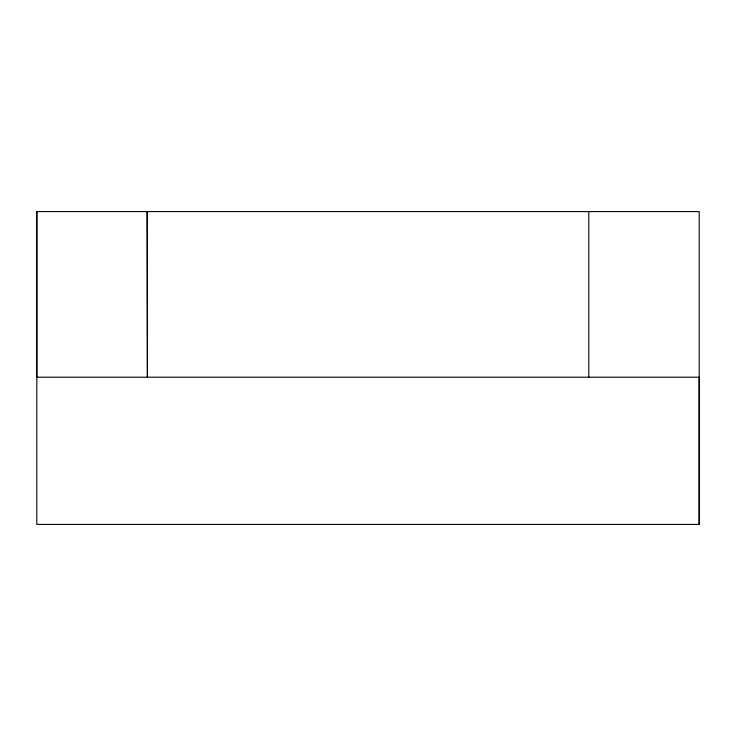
<?xml version="1.0" encoding="UTF-8"?>
<svg xmlns="http://www.w3.org/2000/svg" width="736" height="736" viewBox="0 0 736 736"><rect width="100%" height="100%" fill="white"/><g stroke="black" fill="none" stroke-linecap="round" stroke-linejoin="round"><path stroke-width="1.1" d="M36.8 211.6L36.8 524.4L699.2 524.4L699.2 211.6L36.8 211.6L36.8 377.2L699.2 377.2L699.2 524.4M588.8 211.6L588.8 377.2M147.393 377.2L147.2 211.6L147.393 377.2"/></g></svg>
